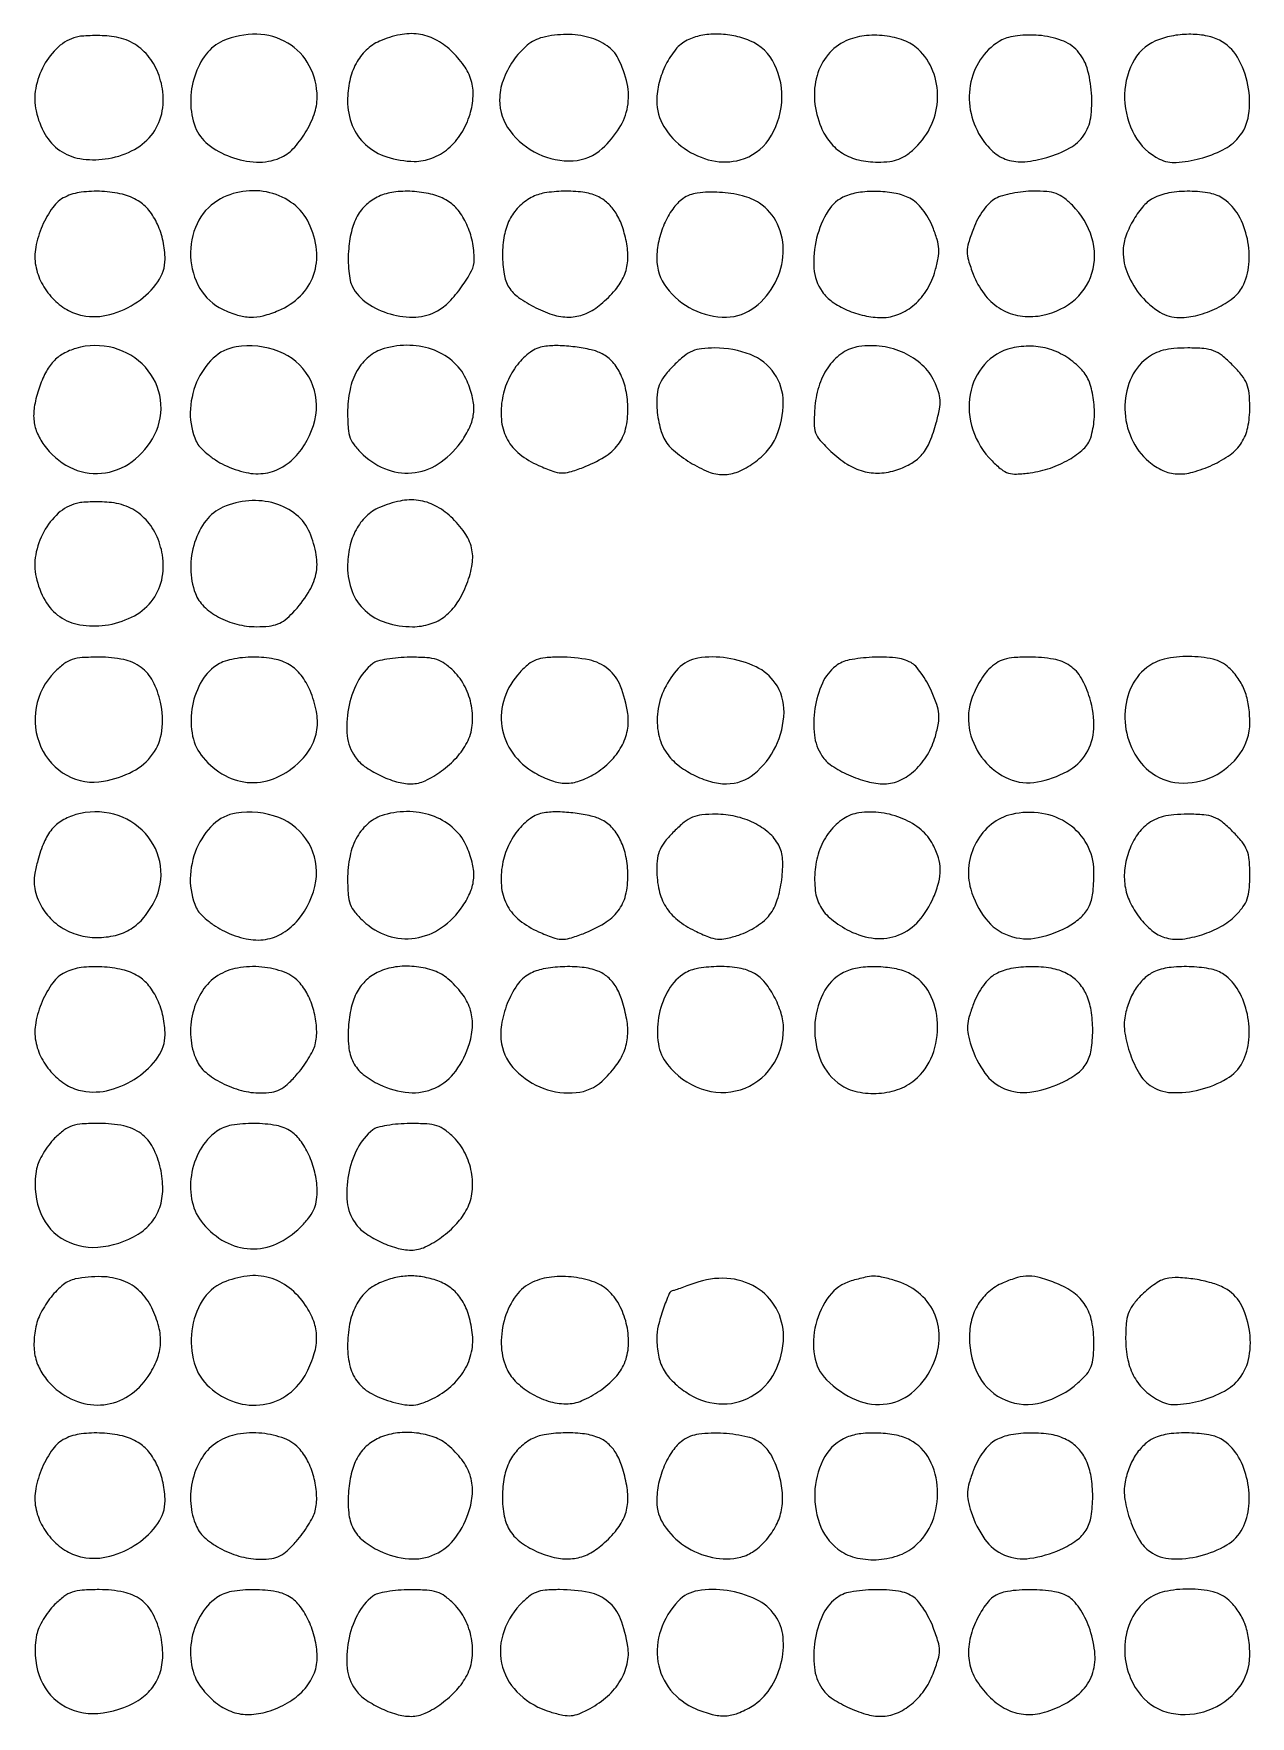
# Model space of a CAD drawing. Extents: x 21 to 1898, y 209 to 908.
# Drawn here: x 21.1 to 261.1, y 576 to 908 of the extents above; entities that cross this region are included whole.
import ezdxf

# ---------------------------------------------------------------- set-up
doc = ezdxf.new("R2010")
doc.units = 0

msp = doc.modelspace()

# ---------------------------------------------------------------- linework, layer by layer
for points in [[(29.5, 907.334966, 0.120664), (25.930038, 905.378315, 0.082688), (23.068995, 901.724104, 0.079937), (21.472381, 897.206495, 0.099423), (21.552448, 892.761205, 0.075117), (23.319361, 888.153238, 0.112415), (26.214769, 884.982222, 0.111843), (30.209589, 883.367389, 0.073814), (35.182298, 883.297626, 0.080536), (40.398943, 884.87742, 0.108477), (44.251917, 887.935548, 0.114885), (46.327547, 892.177813, 0.098727), (46.474104, 897.153278, 0.069133), (45.188956, 901.229485, 0.087221), (42.902903, 904.448882, 0.091541), (39.75519, 906.587404, 0.084956), (35.967559, 907.533111, 0.013505), (34.110439, 907.622631, 0.012947), (32.224846, 907.613704, 0.012991), (30.563126, 907.519536, 0.044684)], [(58.42096, 906.581015, 0.128458), (55.097902, 903.968874, 0.084551), (52.838314, 899.632774, 0.079298), (52.045347, 894.505062, 0.089862), (52.955365, 889.617399, 0.135381), (55.454528, 886.207294, 0.079387), (59.899385, 883.716465, 0.076978), (65.055675, 882.678282, 0.110652), (69.625634, 883.488046, 0.103401), (72.228918, 885.276126, 0.053049), (74.657193, 888.425177, 0.052373), (76.414748, 892.098909, 0.085603), (77, 895.492281, 0.1231), (75.449686, 901.693852, 0.136531), (71.198048, 906.155343, 0.130499), (65.086562, 907.903216, 0.10784)], [(89.314715, 906.536343, 0.08939), (86.678009, 904.776431, 0.077983), (84.6725, 902.128895, 0.070172), (83.421841, 898.729298, 0.053151), (83, 894.772166, 0.094549), (83.924421, 889.927311, 0.11442), (86.550131, 886.129596, 0.107011), (90.737949, 883.704975, 0.074589), (96.144722, 882.817439, 0.095665), (99.644573, 883.443279, 0.08364), (102.847997, 885.340021, 0.07775), (105.43856, 888.328913, 0.067061), (107.153464, 892.117881, 0.059623), (107.768189, 895.656714, 0.086657), (107.389694, 898.795841, 0.082193), (105.943103, 901.738554, 0.048476), (103.360459, 904.696375, 0.069026), (100.289671, 906.880774, 0.087777), (96.978293, 907.924592, 0.082285), (93.343598, 907.801172, 0.053077)], [(121.5, 907.280761, 0.116454), (118.448793, 905.727678, 0.0664), (115.658212, 902.643736, 0.064112), (113.674742, 898.785438, 0.086917), (113, 894.933248, 0.163118), (115.049112, 888.819284, 0.121252), (120.612527, 884.295504, 0.124305), (127.525923, 882.937008, 0.175288), (133.257247, 885.362605, 0.064536), (136.604238, 889.38099, 0.098143), (138.241979, 893.604198, 0.097453), (138.15091, 898.154831, 0.062873), (136.387566, 903.141583, 0.129544), (134.192786, 905.628302, 0.07988), (130.625804, 907.266795, 0.069311), (126.198096, 907.858183, 0.058402)], [(150, 906.721347, 0.104837), (147.751016, 904.931168, 0.056039), (145.80276, 901.942062, 0.053171), (144.457604, 898.362102, 0.063275), (144.001554, 894.784796, 0.136918), (145.424161, 889.678818, 0.103109), (149.412379, 885.392263, 0.100294), (154.888507, 882.972845, 0.121976), (160.479188, 883.121865, 0.178171), (166.079582, 887.137336, 0.129786), (168.642656, 894.42983, 0.131712), (167.256988, 901.956383, 0.184821), (162.359797, 906.623027, 0.04959), (159.210326, 907.585831, 0.047443), (155.88527, 907.928751, 0.049517), (152.707949, 907.638816, 0.068464)], [(181.314715, 906.59083, 0.115919), (177.782472, 903.875648, 0.101549), (175.619201, 899.742941, 0.09215), (175.136768, 894.735496, 0.077164), (176.416474, 889.545662, 0.072229), (178.195795, 886.577211, 0.083987), (180.669574, 884.411811, 0.079893), (183.824241, 883.107701, 0.058203), (187.600157, 882.666667, 0.029379), (189.971692, 882.806133, 0.062757), (191.749954, 883.246644, 0.06515), (193.321738, 884.101845, 0.033905), (195.037267, 885.535704, 0.097414), (198.196604, 890.031098, 0.098127), (199.407401, 895.376437, 0.101159), (198.47828, 900.646628, 0.110565), (195.563786, 904.940076, 0.100139), (192.767658, 906.672052, 0.059979), (188.95319, 907.585929, 0.058231), (184.882652, 907.581879, 0.076956)], [(212.096399, 906.792257, 0.112225), (208.176238, 903.376042, 0.103324), (205.972117, 898.500103, 0.099075), (205.855335, 892.973265, 0.09458), (207.860228, 887.726156, 0.069304), (210.306218, 884.774338, 0.108728), (213.148527, 883.132403, 0.099099), (216.613765, 882.750786, 0.050243), (220.942146, 883.57546, 0.053266), (225.461283, 885.460095, 0.116005), (228.237748, 887.957395, 0.116408), (229.604518, 891.42422, 0.053854), (229.780674, 896.294286, 0.054044), (228.88228, 901.247324, 0.114177), (226.971138, 904.625958, 0.121373), (223.859733, 906.696089, 0.065649), (219.339035, 907.680494, 0.025023), (217.242677, 907.750251, 0.026321), (215.185257, 907.607233, 0.028174), (213.38251, 907.282233, 0.06474)], [(242.42096, 906.581015, 0.17693), (237.826389, 902.206165, 0.123779), (236.298013, 895.151462, 0.118164), (238.27532, 887.956352, 0.153916), (243.189538, 883.267517, 0.130551), (246.498401, 882.607572, 0.050361), (251.154669, 883.37528, 0.050082), (255.698662, 885.107077, 0.099382), (258.726062, 887.467917, 0.142795), (260.759994, 891.941789, 0.083741), (260.617329, 897.867372, 0.084074), (258.543381, 903.395419, 0.146214), (255, 906.721347, 0.072299), (252.277547, 907.620626, 0.046495), (248.957827, 907.892675, 0.045159), (245.516217, 907.542456, 0.054806)], [(27.269426, 875.788174, 0.125184), (24.841399, 873.748461, 0.054897), (22.763528, 870.062653, 0.053994), (21.484208, 865.864135, 0.09269), (21.473143, 862.217121, 0.076156), (22.638522, 858.856908, 0.067401), (24.793808, 855.840801, 0.069082), (27.612847, 853.571382, 0.088836), (30.718298, 852.393069, 0.112511), (36.121913, 852.601936, 0.084252), (41.55152, 855.097461, 0.0894), (45.583844, 859.064628, 0.155264), (46.990685, 863.5, 0.052391), (46.613529, 867.058051, 0.055085), (45.505674, 870.397166, 0.059496), (43.808719, 873.169543, 0.089016), (41.688633, 875.04828, 0.079795), (38.588838, 876.316312, 0.044474), (34.539578, 876.887596, 0.044505), (30.459992, 876.73379, 0.080924)], [(57.380646, 875.090411, 0.148412), (53.301971, 870.519451, 0.120415), (52.028715, 864.045579, 0.121119), (53.885674, 857.743355, 0.151167), (58.357078, 853.634845, 0.03653), (61.305378, 852.49118, 0.068546), (63.824235, 852.084345, 0.068482), (66.36084, 852.37348, 0.036399), (69.364218, 853.37882, 0.095618), (73.693987, 856.255544, 0.1153), (76.298851, 860.372597, 0.111097), (76.864013, 865.341851, 0.083952), (75.365155, 870.642922, 0.120102), (72.299659, 874.417326, 0.102149), (67.65878, 876.636406, 0.097849), (62.342275, 876.888351, 0.100298)], [(89.5, 876.054643, 0.078317), (86.98368, 874.529798, 0.082058), (85.105011, 872.325996, 0.07164), (83.859822, 869.373768, 0.043369), (83.21905, 865.627917, 0.021367), (83.128619, 863.368914, 0.023553), (83.237592, 861.183191, 0.024956), (83.514518, 859.310549, 0.073803), (83.951885, 858.089904, 0.120851), (86.872005, 854.839559, 0.080312), (91.431163, 852.704054, 0.079895), (96.456327, 852.106698, 0.117044), (100.724963, 853.30722, 0.075741), (103.047646, 855.103847, 0.034789), (105.494709, 858.058701, 0.033635), (107.437732, 861.193435, 0.123204), (107.994423, 863.44428, 0.051426), (107.613842, 867.039201, 0.055212), (106.508422, 870.391234, 0.059878), (104.813497, 873.165246, 0.089024), (102.688633, 875.04828, 0.07365), (99.840782, 876.254067, 0.04436), (96.215729, 876.857016, 0.044293), (92.530825, 876.811433, 0.072023)], [(119.241384, 875.67477, 0.070677), (116.726925, 873.770897, 0.079204), (114.955266, 871.30767, 0.071442), (113.916041, 868.200912, 0.045071), (113.571429, 864.385682, 0.038465), (113.866655, 860.553749, 0.10216), (114.8225, 857.994136, 0.09951), (116.731379, 855.983235, 0.035342), (120.143264, 853.926912, 0.048181), (123.835707, 852.471524, 0.083475), (127.104287, 852.101904, 0.091822), (130.096556, 852.824936, 0.069936), (132.959192, 854.619116, 0.040788), (135.825788, 857.460816, 0.07561), (137.554861, 860.235376, 0.084371), (138.269518, 863.180976, 0.063118), (138.08094, 866.521488, 0.034919), (137.20685, 869.912581, 0.058132), (135.95659, 872.580666, 0.068675), (134.310595, 874.568992, 0.078826), (132.256843, 875.928836, 0.076456), (129.431852, 876.725634, 0.035469), (125.615289, 876.921938, 0.035375), (121.855505, 876.58174, 0.086716)], [(149.144367, 875.445086, 0.082969), (147.143601, 873.41575, 0.05028), (145.486396, 870.468824, 0.048059), (144.375003, 867.066809, 0.054984), (144, 863.666977, 0.162438), (145.913807, 857.931537, 0.117469), (151.137522, 853.59554, 0.118116), (157.730682, 852.094897, 0.165272), (163.385121, 854.088296, 0.105803), (167.356838, 858.86678, 0.110471), (168.94578, 864.77818, 0.119697), (167.823788, 870.437285, 0.140099), (164.256747, 874.567429, 0.085446), (160.885249, 876.031033, 0.0453), (156.367053, 876.707181, 0.045384), (151.98522, 876.563863, 0.126551)], [(181.25632, 875.971176, 0.160151), (177.791951, 873.053949, 0.078344), (175.535089, 867.670284, 0.076683), (175.012663, 861.716107, 0.137217), (176.630693, 857.116873, 0.086658), (178.611579, 855.130028, 0.050951), (181.544099, 853.481211, 0.048403), (184.958139, 852.373821, 0.054285), (188.391156, 852, 0.097747), (191.762138, 852.665366, 0.083047), (194.849387, 854.581462, 0.077031), (197.330371, 857.551852, 0.06738), (198.93567, 861.270237, 0.023278), (199.505534, 863.743646, 0.059228), (199.618701, 865.579066, 0.058616), (199.298752, 867.401009, 0.022423), (198.449174, 869.835422, 0.034189), (197.55635, 871.688615, 0.038331), (196.448418, 873.329322, 0.04157), (195.209648, 874.649339, 0.064288), (193.925709, 875.538418, 0.07118), (191.206373, 876.485471, 0.039737), (187.716767, 876.883523, 0.039538), (184.167307, 876.724078, 0.064675)], [(210.838149, 875.474211, 0.070185), (209.628242, 874.57772, 0.03966), (208.430996, 873.195154, 0.036098), (207.341061, 871.465314, 0.031327), (206.452292, 869.514249, 0.016543), (205.488438, 866.716047, 0.074221), (205.229453, 865.00791, 0.074893), (205.481816, 863.305959, 0.017026), (206.431631, 860.539849, 0.069393), (208.562069, 856.671191, 0.089504), (211.523889, 853.910167, 0.093512), (215.154742, 852.437542, 0.083232), (219.230046, 852.30403, 0.131497), (225.943307, 855.101493, 0.154964), (229.855037, 860.734299, 0.150472), (229.860694, 867.725715, 0.122483), (225.982649, 874.171197, 0.035549), (224.300446, 875.629812, 0.073615), (222.774891, 876.455907, 0.065784), (220.965524, 876.856632, 0.023722), (218.326923, 876.959962, 0.025542), (216.283661, 876.838515, 0.021356), (214.13599, 876.507007, 0.021888), (212.195543, 876.032922, 0.05359)], [(241.881475, 875.496912, 0.094424), (239.824903, 873.813049, 0.045777), (237.88467, 871.006834, 0.045558), (236.465075, 867.848278, 0.083024), (236, 865.066752, 0.100507), (236.919273, 860.539776, 0.076187), (239.586449, 856.216359, 0.080016), (243.263847, 853.079364, 0.137499), (247.114622, 852, 0.065213), (250.726463, 852.473087, 0.048605), (254.495099, 853.881358, 0.050422), (257.695336, 855.867768, 0.109758), (259.538418, 858.074291, 0.097802), (260.819329, 862.49109, 0.074026), (260.513426, 867.541052, 0.075674), (258.773697, 872.172246, 0.11282), (255.883127, 875.369307, 0.106314), (253.148682, 876.52277, 0.044588), (249.152194, 876.916613, 0.044382), (245.036514, 876.588341, 0.08256)], [(29.418665, 845.922508, 0.059216), (26.919539, 844.865421, 0.075895), (24.964273, 843.316494, 0.068309), (23.418417, 841.118474, 0.038149), (22.141604, 838.100777, 0.034533), (21.251137, 834.684331, 0.067435), (21.107181, 831.87867, 0.07646), (21.709683, 829.373541, 0.057596), (23.078838, 826.889282, 0.120503), (28.186992, 822.479353, 0.141378), (34.448221, 821.265922, 0.138931), (40.474906, 823.572741, 0.114849), (44.922886, 828.848845, 0.153265), (46.097293, 835.79111, 0.151309), (43.10408, 842.200221, 0.144157), (36.86603, 846.000761, 0.136518)], [(61, 846.21937, 0.152022), (56.500342, 843.984082, 0.10284), (53.228257, 839.2324, 0.0957), (51.969064, 833.244426, 0.111452), (53.153791, 827.56181, 0.080584), (53.901854, 826.440555, 0.030927), (55.264277, 825.146177, 0.029644), (56.945184, 823.898096, 0.032155), (58.718206, 822.894368, 0.058953), (62.969165, 821.423714, 0.092838), (66.818187, 821.307617, 0.100176), (70.241145, 822.575269, 0.078785), (73.242907, 825.163776, 0.136579), (76.732564, 832.763469, 0.173114), (75.329643, 840.308393, 0.170598), (69.436239, 845.334934, 0.132661)], [(90.211912, 845.868933, 0.102583), (87.182984, 844.274482, 0.091796), (84.895375, 841.551448, 0.078132), (83.479074, 837.785157, 0.050804), (83.003738, 833.15121, 0.018912), (83.117099, 830.098677, 0.070705), (83.527801, 828.227948, 0.083165), (84.405909, 826.70574, 0.032575), (86.071633, 824.933084, 0.102555), (90.979339, 821.944603, 0.12371), (96.336867, 821.426535, 0.118707), (101.468146, 823.51229, 0.089541), (105.719038, 827.897883, 0.048255), (107.251226, 830.737797, 0.081092), (107.884572, 833.365718, 0.077396), (107.66234, 836.144025, 0.040391), (106.583526, 839.454338, 0.107506), (104.052337, 843.076158, 0.093574), (100.125015, 845.538571, 0.086868), (95.301689, 846.516949, 0.076883)], [(121.785919, 846.283825, 0.120305), (119.068212, 845.168936, 0.069918), (116.518493, 842.704635, 0.063866), (114.531571, 839.35407, 0.064805), (113.466768, 835.62696, 0.066574), (113.399499, 831.395896, 0.099263), (114.54245, 827.887497, 0.097786), (116.966143, 825.054908, 0.062986), (120.679053, 822.817772, 0.015537), (123.50375, 821.671824, 0.077718), (125.173377, 821.334755, 0.083183), (126.813224, 821.535656, 0.019232), (129.457382, 822.430574, 0.045405), (133.65767, 824.488408, 0.093331), (136.370794, 826.928314, 0.102988), (137.850961, 830.016152, 0.064295), (138.306281, 834.016614, 0.045098), (137.924388, 837.632685, 0.060554), (136.900373, 840.761308, 0.069307), (135.309424, 843.212715, 0.095317), (133.25, 844.833191, 0.062725), (131.047213, 845.640596, 0.025049), (127.876688, 846.204302, 0.025172), (124.548317, 846.456191, 0.043788)], [(147.4, 842.6, 0.02565), (145.65303, 840.663965, 0.06501), (144.659672, 839.05455, 0.070815), (144.160164, 837.328844, 0.035104), (144, 835.05034, 0.028668), (144.102563, 833.262992, 0.021736), (144.411827, 831.323257, 0.022157), (144.86359, 829.523084, 0.0468), (145.401964, 828.18958, 0.096362), (147.269566, 825.829254, 0.039973), (150.571918, 823.424596, 0.039956), (154.208376, 821.579198, 0.098143), (157.136155, 821.003738, 0.099098), (160.024, 821.586524, 0.056591), (163.141655, 823.329365, 0.055647), (165.859186, 825.780903, 0.08265), (167.560176, 828.489778, 0.098022), (168.94388, 835.303257, 0.153699), (167.191124, 840.967985, 0.1503), (162.466731, 844.690537, 0.092507), (155.44966, 846, 0.027529), (152.836551, 845.85602, 0.072517), (151.026269, 845.384382, 0.070993), (149.40393, 844.408824, 0.025569)], [(183.88603, 846.270994, 0.111282), (180.700811, 845.053456, 0.087343), (178.016102, 842.496643, 0.077158), (176.11383, 838.85642, 0.061274), (175.209113, 834.508089, 0.015675), (175.032122, 831.067146, 0.089925), (175.320693, 829.271275, 0.098595), (176.212265, 827.767747, 0.020718), (178.358, 825.569152, 0.047516), (181.542527, 823.091633, 0.074055), (184.713305, 821.681836, 0.080326), (187.962467, 821.322236, 0.067275), (191.375618, 821.95895, 0.052397), (194.300134, 823.277161, 0.086619), (196.364752, 825.019623, 0.076275), (197.882094, 827.523848, 0.032801), (199.139858, 831.233098, 0.01783), (199.757773, 833.924399, 0.059858), (199.884859, 835.725201, 0.069302), (199.574446, 837.36128, 0.029781), (198.737159, 839.424994, 0.095902), (196.363503, 842.638558, 0.078019), (192.795153, 845.015724, 0.073647), (188.465705, 846.283748, 0.070452)], [(214.018883, 845.96584, 0.156734), (208.649829, 842.75513, 0.138042), (205.822085, 836.849436, 0.124419), (206.351972, 829.831082, 0.116137), (210.146162, 823.699991, 0.026706), (211.977266, 822.054703, 0.09496), (213.363355, 821.31672, 0.088133), (214.979423, 821.115159, 0.021125), (217.681687, 821.369849, 0.048013), (221.665685, 822.311797, 0.049683), (225.348717, 823.989364, 0.054913), (228.193878, 826.091854, 0.12963), (229.599229, 828.299651, 0.05921), (230.293918, 831.897222, 0.050821), (230.181735, 835.753201, 0.053659), (229.336962, 839.237601, 0.101352), (227.838983, 841.69693, 0.062147), (224.881868, 844.175384, 0.068566), (221.499612, 845.753296, 0.068812), (217.827289, 846.354173, 0.063281)], [(240.658927, 843.946352, 0.128928), (237.412635, 839.656856, 0.103565), (236.344372, 833.948607, 0.100314), (237.652155, 828.137209, 0.112972), (241.094787, 823.573696, 0.066524), (243.826622, 821.835544, 0.095577), (246.602665, 821.1467, 0.082068), (249.743745, 821.497173, 0.037864), (253.6175, 822.913748, 0.049798), (257.115842, 824.943732, 0.093059), (259.363482, 827.308963, 0.093414), (260.595055, 830.321869, 0.050481), (261, 834.322506, 0.024805), (260.862539, 837.0916, 0.072763), (260.40146, 838.9399, 0.073444), (259.432924, 840.56906, 0.025607), (257.6, 842.6, 0.025871), (255.508232, 844.485819, 0.079092), (253.859214, 845.438938, 0.072382), (251.91505, 845.877185, 0.019302), (248.734859, 846, 0.020531), (246.019249, 845.888443, 0.041749), (243.913755, 845.536628, 0.051004), (242.189997, 844.905583, 0.053467)], [(29.5, 815.334966, 0.120664), (25.930038, 813.378315, 0.082688), (23.068995, 809.724104, 0.079937), (21.472381, 805.206495, 0.099423), (21.552448, 800.761205, 0.075117), (23.319361, 796.153238, 0.112415), (26.214769, 792.982222, 0.111843), (30.209589, 791.367389, 0.073814), (35.182298, 791.297626, 0.080536), (40.398943, 792.87742, 0.108477), (44.251917, 795.935548, 0.114885), (46.327547, 800.177813, 0.098727), (46.474104, 805.153278, 0.069133), (45.188956, 809.229485, 0.087221), (42.902903, 812.448882, 0.091541), (39.75519, 814.587404, 0.084956), (35.967559, 815.533111, 0.013505), (34.110439, 815.622631, 0.012947), (32.224846, 815.613704, 0.012991), (30.563126, 815.519536, 0.044684)], [(58.42096, 814.581015, 0.128445), (55.089671, 811.962535, 0.085051), (52.833353, 807.622701, 0.079589), (52.051714, 802.482563, 0.089081), (52.975074, 797.565559, 0.10882), (54.646827, 795.014522, 0.069252), (57.514821, 792.898647, 0.06331), (61.146363, 791.486423, 0.060978), (65.062909, 791.003738, 0.025894), (67.511134, 791.1286, 0.066354), (69.233058, 791.541319, 0.07421), (70.672244, 792.357541, 0.039058), (72.190722, 793.75, 0.045462), (75.25744, 797.703662, 0.090358), (76.754556, 801.359942, 0.095639), (76.822031, 805.168425, 0.055757), (75.535989, 809.568108, 0.124503), (72.887725, 813.099052, 0.098978), (68.652083, 815.316245, 0.090485), (63.540576, 815.852073, 0.083855)], [(89.314715, 814.536343, 0.08939), (86.678009, 812.776431, 0.077983), (84.6725, 810.128895, 0.070172), (83.421841, 806.729298, 0.053151), (83, 802.772166, 0.092609), (83.90155, 797.946405, 0.11511), (86.467172, 794.184908, 0.109238), (90.553011, 791.81625, 0.077093), (95.815481, 791, 0.076308), (99.311904, 791.536737, 0.091165), (102.25453, 793.092977, 0.082847), (104.651596, 795.733089, 0.051811), (106.540692, 799.46738, 0.051645), (107.584746, 803.366766, 0.098905), (107.459714, 806.591483, 0.096909), (106.099639, 809.563833, 0.048115), (103.360459, 812.696375, 0.069026), (100.289671, 814.880774, 0.087777), (96.978293, 815.924592, 0.082285), (93.343598, 815.801172, 0.053077)], [(25.213942, 782.060096, 0.152492), (21.56014, 775.088601, 0.15143), (22.508546, 767.254969, 0.161858), (27.616127, 761.683546, 0.17452), (34.871482, 760.495462, 0.073188), (40.637679, 762.466424, 0.118726), (44.539762, 765.832761, 0.125074), (46.357483, 770.467302, 0.086533), (46.08759, 776.119276, 0.064356), (44.586269, 780.246433, 0.115232), (42.254996, 782.975923, 0.10764), (38.834375, 784.503545, 0.051436), (34.021159, 785, 0.016015), (30.661389, 784.892359, 0.06462), (28.652251, 784.499468, 0.081248), (27.04783, 783.655369, 0.03475)], [(57.116873, 783.369307, 0.118358), (53.944658, 779.782697, 0.086303), (52.282747, 774.705973, 0.08714), (52.43975, 769.413413, 0.124642), (54.479752, 765.206433, 0.092729), (58.840384, 761.634048, 0.11641), (63.86213, 760.246109, 0.11572), (68.997243, 761.247214, 0.09086), (73.678869, 764.478869, 0.071628), (75.890441, 767.434494, 0.090711), (76.956654, 770.668723, 0.083084), (76.854226, 774.29118, 0.050474), (75.605633, 778.401426, 0.064932), (73.849291, 781.430465, 0.09517), (71.551752, 783.469615, 0.087285), (68.507276, 784.622484, 0.047), (64.5, 785, 0.025076), (62.277087, 784.888446, 0.029282), (60.190461, 784.554212, 0.032174), (58.40499, 784.037496, 0.066343)], [(87.954109, 783.718197, 0.108588), (84.941653, 780.04638, 0.070873), (83.162909, 774.840345, 0.072389), (82.931075, 769.476972, 0.128115), (84.465394, 765.352869, 0.086422), (86.362886, 763.447888, 0.04135), (89.348531, 761.689318, 0.041099), (92.65321, 760.41708, 0.071456), (95.556738, 760, 0.110502), (98.32365, 760.619059, 0.049103), (101.551229, 762.546534, 0.047619), (104.527888, 765.219222, 0.066783), (106.573628, 768.142381, 0.092908), (107.593628, 771.536116, 0.072837), (107.444486, 775.384341, 0.070978), (106.180963, 779.123481, 0.07962), (103.955518, 782.198328, 0.037739), (102.206596, 783.701443, 0.081151), (100.628643, 784.50809, 0.063132), (98.632705, 784.880625, 0.015973), (95.326923, 784.968197, 0.018941), (92.982785, 784.866549, 0.021687), (90.757553, 784.58789, 0.021447), (88.910115, 784.192514, 0.103789)], [(116.986703, 781.985765, 0.10669), (113.964327, 776.929742, 0.118865), (113.456774, 771.279442, 0.1197), (115.57828, 766.048518, 0.109231), (119.922376, 762.163784, 0.040552), (123.253465, 760.632149, 0.084103), (126.059492, 760.115439, 0.089619), (128.76234, 760.564024, 0.051119), (131.75914, 761.994598, 0.059133), (134.833897, 764.408913, 0.071474), (137.036081, 767.340222, 0.077144), (138.207799, 770.574029, 0.086802), (138.275413, 773.877233, 0.053662), (136.83622, 779.288935, 0.128777), (134.432206, 782.633014, 0.124728), (130.642194, 784.432063, 0.048792), (124.83611, 785, 0.021506), (122.015398, 784.87862, 0.070274), (120.199436, 784.460453, 0.079934), (118.698568, 783.588767, 0.033446)], [(148.240926, 782.75, 0.076623), (145.553274, 778.81985, 0.078282), (144.198874, 774.291351, 0.083283), (144.341311, 769.815377, 0.105585), (145.980306, 766.027657, 0.071093), (148.173732, 763.723226, 0.048883), (151.213986, 761.772646, 0.048777), (154.584754, 760.444768, 0.069561), (157.76627, 760, 0.173814), (163.21854, 761.954406, 0.108544), (167.456829, 767.346296, 0.10623), (169.102445, 774.12168, 0.160768), (167.369307, 779.883127, 0.129528), (163.604042, 783.06851, 0.074078), (157.873375, 784.820229, 0.07654), (152.102753, 784.797065, 0.166834)], [(179.301352, 783.227764, 0.120948), (176.674299, 779.870847, 0.067458), (175.18855, 774.86622, 0.067212), (175.085468, 769.621643, 0.116895), (176.559452, 765.549608, 0.100887), (178.513751, 763.578571, 0.041843), (181.812453, 761.755305, 0.041275), (185.554582, 760.436664, 0.06416), (188.943511, 760, 0.112117), (192.000153, 760.694131, 0.076351), (194.955917, 762.711984, 0.069874), (197.399998, 765.735229, 0.066936), (198.960269, 769.358096, 0.022742), (199.562588, 771.959623, 0.067045), (199.65077, 773.789568, 0.063687), (199.252986, 775.629316, 0.019085), (198.191787, 778.299339, 0.025671), (197.275567, 780.112904, 0.025908), (196.180881, 781.817251, 0.026792), (195.07509, 783.195046, 0.087602), (194.159803, 783.914476, 0.099021), (191.075063, 784.848448, 0.035711), (186.472049, 784.964501, 0.035109), (181.965444, 784.43767, 0.120447)], [(209.531302, 782.622212, 0.045074), (208.534178, 781.427053, 0.02333), (207.50242, 779.77614, 0.022993), (206.592774, 777.967246, 0.032229), (205.963491, 776.272481, 0.131084), (205.780775, 770.266898, 0.115393), (208.570497, 764.636709, 0.119837), (213.463314, 760.975096, 0.148742), (219.090095, 760.36162, 0.077024), (224.948651, 762.437067, 0.13047), (228.719977, 765.976453, 0.132263), (230.208782, 770.882319, 0.08025), (229.426566, 776.935324, 0.056639), (227.763046, 780.849923, 0.115924), (225.512637, 783.285969, 0.106206), (222.270886, 784.59037, 0.04276), (217.489729, 785, 0.017481), (214.501745, 784.895503, 0.05516), (212.532798, 784.536961, 0.073156), (211.007639, 783.825667, 0.050783)], [(240.658927, 782.946352, 0.128928), (237.412635, 778.656856, 0.103565), (236.344372, 772.948607, 0.100314), (237.652155, 767.137209, 0.112972), (241.094787, 762.573696, 0.158827), (247.011461, 760.17968, 0.129363), (253.760092, 761.462426, 0.128265), (259.0443, 765.915673, 0.155073), (261, 772.069759, 0.0367), (260.752395, 775.438545, 0.054364), (260.005137, 778.300991, 0.059094), (258.720947, 780.75552, 0.055229), (256.872699, 782.903972, 0.131392), (253.732932, 784.573596, 0.056268), (248.975445, 785.123284, 0.055856), (244.123396, 784.592395, 0.111949)], [(29.418665, 753.922508, 0.062679), (26.692087, 752.746968, 0.086435), (24.664779, 751.02305, 0.073919), (23.131141, 748.499532, 0.034308), (21.885944, 744.86337, 0.018651), (21.31714, 742.367195, 0.049061), (21.154718, 740.540949, 0.058569), (21.361366, 738.914059, 0.037355), (21.958439, 737.100338, 0.077657), (23.809808, 734.065045, 0.074697), (26.520724, 731.692297, 0.073121), (29.864712, 730.183389, 0.069585), (33.559594, 729.666667, 0.059467), (37.230218, 730.104776, 0.081698), (40.28564, 731.398822, 0.079881), (42.814033, 733.630193, 0.054191), (44.922886, 736.848845, 0.153265), (46.097293, 743.79111, 0.151309), (43.10408, 750.200221, 0.144157), (36.86603, 754.000761, 0.136518)], [(61, 754.21937, 0.152022), (56.500342, 751.984082, 0.10284), (53.228257, 747.2324, 0.0957), (51.969064, 741.244426, 0.111452), (53.153791, 735.56181, 0.080584), (53.901854, 734.440555, 0.030927), (55.264277, 733.146177, 0.029644), (56.945184, 731.898096, 0.032155), (58.718206, 730.894368, 0.058953), (62.969165, 729.423714, 0.092838), (66.818187, 729.307617, 0.100176), (70.241145, 730.575269, 0.078785), (73.242907, 733.163776, 0.136579), (76.732564, 740.763469, 0.173114), (75.329643, 748.308393, 0.170598), (69.436239, 753.334934, 0.132661)], [(90.211912, 753.868933, 0.102583), (87.182984, 752.274482, 0.091796), (84.895375, 749.551448, 0.078132), (83.479074, 745.785157, 0.050804), (83.003738, 741.15121, 0.018912), (83.117099, 738.098677, 0.070705), (83.527801, 736.227948, 0.083165), (84.405909, 734.70574, 0.032575), (86.071633, 732.933084, 0.106797), (90.92942, 730.030602, 0.119418), (96.35129, 729.551837, 0.115076), (101.543408, 731.618303, 0.094098), (105.736803, 735.897883, 0.048132), (107.258377, 738.740988, 0.080691), (107.885714, 741.370806, 0.077053), (107.661159, 744.14857, 0.04035), (106.583526, 747.454338, 0.107506), (104.052337, 751.076158, 0.093574), (100.125015, 753.538571, 0.086868), (95.301689, 754.516949, 0.076883)], [(121.785919, 754.283825, 0.120305), (119.068212, 753.168936, 0.069918), (116.518493, 750.704635, 0.063866), (114.531571, 747.35407, 0.064805), (113.466768, 743.62696, 0.066574), (113.399499, 739.395896, 0.099263), (114.54245, 735.887497, 0.097786), (116.966143, 733.054908, 0.062986), (120.679053, 730.817772, 0.015537), (123.50375, 729.671824, 0.077718), (125.173377, 729.334755, 0.083183), (126.813224, 729.535656, 0.019232), (129.457382, 730.430574, 0.045405), (133.65767, 732.488408, 0.093331), (136.370794, 734.928314, 0.102988), (137.850961, 738.016152, 0.064295), (138.306281, 742.016614, 0.045098), (137.924388, 745.632685, 0.060554), (136.900373, 748.761308, 0.069307), (135.309424, 751.212715, 0.095317), (133.25, 752.833191, 0.062725), (131.047213, 753.640596, 0.025049), (127.876688, 754.204302, 0.025172), (124.548317, 754.456191, 0.043788)], [(147.4, 750.6, 0.02565), (145.65303, 748.663965, 0.06501), (144.659672, 747.05455, 0.070815), (144.160164, 745.328844, 0.035104), (144, 743.05034, 0.054784), (144.443872, 739.011378, 0.08444), (145.768366, 735.765186, 0.085014), (148.083685, 733.154435, 0.056269), (151.479855, 731.009752, 0.016817), (154.219512, 729.795456, 0.071567), (155.954563, 729.369594, 0.079304), (157.650725, 729.4723, 0.023475), (160.168045, 730.15734, 0.037441), (161.901272, 730.8647, 0.028852), (163.674184, 731.879849, 0.029569), (165.227614, 733.02881, 0.059601), (166.270872, 734.135764, 0.083304), (167.773751, 737.090724, 0.043983), (168.659537, 741.120525, 0.044109), (168.82069, 745.117377, 0.11134), (168.049726, 747.907086, 0.092316), (166.10014, 750.340242, 0.06376), (163.147941, 752.290628, 0.05888), (159.538184, 753.562888, 0.055171), (155.65, 753.996262, 0.025083), (152.898576, 753.860273, 0.072875), (151.055823, 753.39948, 0.073285), (149.428518, 752.431016, 0.025569)], [(183.88603, 754.270994, 0.111537), (180.80844, 753.092818, 0.081559), (178.123523, 750.588921, 0.074013), (176.172206, 747.098441, 0.06665), (175.232033, 743.063016, 0.052064), (175.266078, 738.932353, 0.100656), (176.279126, 735.801242, 0.098464), (178.453607, 733.270599, 0.048265), (182.050438, 730.974268, 0.093139), (187.030104, 729.509923, 0.120924), (191.724137, 730.173412, 0.116627), (195.698447, 732.970703, 0.082565), (198.6102, 737.609504, 0.034631), (199.616226, 740.580027, 0.067479), (199.921545, 743.058761, 0.071905), (199.550094, 745.424219, 0.044511), (198.483073, 748.032733, 0.10107), (196.144767, 750.931973, 0.071814), (192.568316, 753.111218, 0.067555), (188.285854, 754.291663, 0.069491)], [(214.018883, 753.96584, 0.112989), (210.021311, 752.019814, 0.098167), (207.024737, 748.440656, 0.095507), (205.564866, 743.897126, 0.100272), (205.937209, 739.218939, 0.094203), (208.89148, 733.36178, 0.144402), (213.456202, 730.04075, 0.138274), (219.247902, 729.650117, 0.083401), (225.698371, 732.18083, 0.061287), (227.980404, 733.961872, 0.096023), (229.369944, 736.018445, 0.07678), (230.073272, 738.778869, 0.027626), (230.239841, 742.840831, 0.121806), (228.877194, 748.032668, 0.118183), (225.242025, 752.059203, 0.110854), (219.964101, 754.169436, 0.097194)], [(240.70725, 751.984363, 0.084657), (238.593263, 749.647514, 0.059576), (237.05654, 746.445384, 0.058157), (236.288018, 742.879069, 0.070494), (236.440728, 739.464257, 0.07195), (237.513347, 736.323519, 0.053405), (239.523768, 733.251347, 0.05527), (242.020032, 730.810369, 0.104849), (244.534518, 729.580693, 0.091585), (247.703028, 729.380036, 0.048673), (251.555412, 730.22811, 0.047751), (255.29813, 731.852075, 0.070261), (258.158017, 734.00417, 0.03606), (259.643908, 735.721371, 0.075297), (260.475514, 737.277065, 0.064454), (260.881005, 739.162211, 0.020788), (261, 742.023077, 0.021761), (260.870368, 745.000163, 0.072722), (260.42162, 746.897724, 0.076436), (259.461393, 748.536623, 0.025715), (257.6, 750.6, 0.025871), (255.508232, 752.485819, 0.079092), (253.859214, 753.438938, 0.072382), (251.91505, 753.877185, 0.019302), (248.734859, 754, 0.020532), (246.037041, 753.889172, 0.040995), (243.931322, 753.540577, 0.050156), (242.211573, 752.920154, 0.05507)], [(27.269426, 722.788174, 0.125184), (24.841399, 720.748461, 0.054897), (22.763528, 717.062653, 0.053994), (21.484208, 712.864135, 0.09269), (21.473143, 709.217121, 0.076156), (22.638522, 705.856908, 0.067401), (24.793808, 702.840801, 0.069082), (27.612847, 700.571382, 0.088836), (30.718298, 699.393069, 0.112511), (36.121913, 699.601936, 0.084252), (41.55152, 702.097461, 0.0894), (45.583844, 706.064628, 0.155264), (46.990685, 710.5, 0.052391), (46.613529, 714.058051, 0.055085), (45.505674, 717.397166, 0.059496), (43.808719, 720.169543, 0.089016), (41.688633, 722.04828, 0.079795), (38.588838, 723.316312, 0.044474), (34.539578, 723.887596, 0.044505), (30.459992, 723.73379, 0.080924)], [(57.380646, 722.149817, 0.110285), (54.364713, 719.160147, 0.081275), (52.49319, 714.829244, 0.078422), (52.058908, 709.972376, 0.090289), (53.197061, 705.466844, 0.112393), (55.016601, 703.080167, 0.055884), (58.206949, 700.972011, 0.053058), (62.049374, 699.498204, 0.065152), (65.85657, 699, 0.037251), (68.028132, 699.16201, 0.079003), (69.631584, 699.669656, 0.071042), (71.102238, 700.689088, 0.025576), (72.881959, 702.51834, 0.021971), (74.110348, 704.047995, 0.019733), (75.247115, 705.734086, 0.020189), (76.146017, 707.328477, 0.056834), (76.595609, 708.524913, 0.071849), (76.901761, 711.502642, 0.049862), (76.42683, 714.857317, 0.049579), (75.290621, 718.075917, 0.068088), (73.624865, 720.649732, 0.124288), (70.559329, 722.806572, 0.068539), (66.069306, 723.852905, 0.066574), (61.296515, 723.657749, 0.097186)], [(89.5, 723.054643, 0.078437), (86.968717, 721.519907, 0.083137), (85.091811, 719.306463, 0.071858), (83.851638, 716.32295, 0.041959), (83.208148, 712.496452, 0.043108), (83.222922, 708.182811, 0.097082), (84.132767, 705.055794, 0.105685), (86.093082, 702.66747, 0.057526), (89.32624, 700.649479, 0.089199), (95.088088, 699.08496, 0.130051), (100.246313, 699.978052, 0.128116), (104.341112, 703.322902, 0.085186), (107.052553, 708.781071, 0.065461), (107.634737, 712.380336, 0.088295), (107.154116, 715.63738, 0.083933), (105.54782, 718.648051, 0.053477), (102.793567, 721.520248, 0.088249), (100.090123, 723.080598, 0.058192), (96.587605, 723.90501, 0.056511), (92.864019, 723.912507, 0.069512)], [(118.838149, 722.474211, 0.119348), (116.460648, 720.324521, 0.055495), (114.50117, 716.626235, 0.0543), (113.347425, 712.422481, 0.086417), (113.395926, 708.703069, 0.150093), (116.139407, 703.476885, 0.109285), (121.693223, 699.903558, 0.112261), (128.109318, 699.061933, 0.165037), (133.257247, 701.362605, 0.043509), (135.885534, 704.261816, 0.068021), (137.537865, 707.190802, 0.0746), (138.249904, 710.247396, 0.065595), (138.082597, 713.521488, 0.029913), (137.176766, 717.193368, 0.059616), (135.955813, 719.921825, 0.076014), (134.370426, 721.836518, 0.09129), (132.374099, 723.047868, 0.064944), (129.269861, 723.786553, 0.036582), (125.393006, 723.90591, 0.036717), (121.61355, 723.466453, 0.077251)], [(149.116873, 722.369307, 0.118407), (146.058529, 718.910776, 0.080019), (144.351813, 713.906044, 0.081099), (144.314704, 708.68861, 0.128649), (146.088296, 704.614879, 0.141007), (152.733564, 699.829379, 0.161873), (160.52289, 699.650323, 0.168406), (166.653469, 704.135833, 0.15267), (168.998446, 711.651129, 0.075147), (168.525458, 714.768923, 0.049039), (167.110573, 718.128838, 0.050015), (165.141419, 721.028776, 0.103101), (163, 722.721347, 0.080564), (159.865433, 723.699923, 0.041817), (155.761809, 723.939165, 0.041855), (151.787347, 723.504173, 0.104968)], [(181.5, 723.054643, 0.167054), (177.178302, 719.267724, 0.110203), (175.203509, 712.899211, 0.105517), (176.091119, 706.061529, 0.14218), (179.70725, 701.015637, 0.104343), (183.054778, 699.363015, 0.071951), (187.272536, 698.910009, 0.070981), (191.506934, 699.673469, 0.095135), (194.904388, 701.573001, 0.126642), (198.367667, 706.430855, 0.103495), (199.39479, 712.749368, 0.108984), (197.80115, 718.686951, 0.154772), (193.958819, 722.521295, 0.070363), (191.267257, 723.463582, 0.038388), (187.786174, 723.881637, 0.038372), (184.277539, 723.762565, 0.069577)], [(210.838149, 722.474211, 0.069849), (209.636188, 721.584852, 0.039196), (208.441421, 720.211445, 0.035939), (207.356711, 718.503222, 0.032285), (206.483569, 716.596147, 0.01995), (205.637686, 714.085016, 0.05719), (205.325347, 712.273787, 0.063103), (205.446007, 710.541141, 0.028483), (206.016045, 708.331898, 0.078239), (208.737628, 702.915542, 0.138964), (212.613897, 699.82652, 0.134882), (217.622414, 699.17912, 0.071775), (223.669318, 700.936948, 0.047074), (226.82328, 702.743975, 0.103307), (228.711292, 704.768379, 0.097558), (229.693549, 707.457891, 0.038936), (230, 711.387206, 0.039658), (229.687123, 715.325711, 0.068228), (228.732613, 718.469265, 0.080962), (227.120197, 720.863906, 0.085045), (224.854975, 722.574996, 0.078459), (221.784429, 723.594766, 0.042838), (217.817978, 723.906505, 0.04287), (213.864974, 723.538299, 0.079915)], [(242.356999, 723.008419, 0.087733), (240.365941, 721.764061, 0.059884), (238.607213, 719.748979, 0.054707), (237.234176, 717.166353, 0.04851), (236.385493, 714.241319, 0.087379), (236.347142, 710.795837, 0.045186), (237.430795, 706.612971, 0.045341), (239.206085, 702.786833, 0.109114), (241.305854, 700.498325, 0.143911), (245.519449, 699.077842, 0.07142), (251.178566, 699.664527, 0.071296), (256.456283, 701.823171, 0.141673), (259.538418, 705.074291, 0.097802), (260.819329, 709.49109, 0.074026), (260.513426, 714.541052, 0.075674), (258.773697, 719.172246, 0.11282), (255.883127, 722.369307, 0.104619), (253.403447, 723.425109, 0.036726), (249.540815, 723.893345, 0.037021), (245.501002, 723.785083, 0.070809)], [(25.213942, 690.060096, 0.035549), (24.04348, 688.710216, 0.027196), (22.957855, 687.084886, 0.027827), (22.105551, 685.443229, 0.056518), (21.662019, 684.060096, 0.128836), (22.132485, 676.07703, 0.172435), (26.526656, 670.375708, 0.164721), (33.713901, 668.570028, 0.116836), (41.686391, 671.15012, 0.085519), (44.288196, 673.414775, 0.089432), (45.933324, 676.386806, 0.081038), (46.535953, 679.996058, 0.056076), (46.08759, 684.119276, 0.064356), (44.586269, 688.246433, 0.115232), (42.254996, 690.975923, 0.10764), (38.834375, 692.503545, 0.051436), (34.021159, 693, 0.016015), (30.661389, 692.892359, 0.06462), (28.652251, 692.499468, 0.081248), (27.04783, 691.655369, 0.03475)], [(57.216795, 691.439296, 0.112637), (53.903652, 687.777521, 0.090779), (52.179247, 682.744208, 0.09211), (52.361525, 677.493083, 0.12086), (54.479752, 673.206433, 0.092729), (58.840384, 669.634048, 0.11641), (63.86213, 668.246109, 0.11572), (68.997243, 669.247214, 0.09086), (73.678869, 672.478869, 0.027111), (75.297538, 674.283278, 0.057911), (76.292811, 675.866221, 0.065848), (76.822954, 677.498207, 0.045678), (77, 679.432119, 0.052346), (76.629626, 682.960168, 0.04898), (75.5331, 686.418082, 0.05197), (73.887596, 689.368121, 0.087002), (71.883127, 691.369307, 0.109644), (68.947357, 692.584989, 0.042377), (64.534626, 692.98088, 0.042349), (60.127343, 692.6281, 0.112089)], [(87.954109, 691.718197, 0.108588), (84.941653, 688.04638, 0.070873), (83.162909, 682.840345, 0.072389), (82.931075, 677.476972, 0.128115), (84.465394, 673.352869, 0.086422), (86.362886, 671.447888, 0.04135), (89.348531, 669.689318, 0.041099), (92.65321, 668.41708, 0.071456), (95.556738, 668, 0.110502), (98.32365, 668.619059, 0.049103), (101.551229, 670.546534, 0.047619), (104.527888, 673.219222, 0.066783), (106.573628, 676.142381, 0.092908), (107.593628, 679.536116, 0.072837), (107.444486, 683.384341, 0.070978), (106.180963, 687.123481, 0.07962), (103.955518, 690.198328, 0.037739), (102.206596, 691.701443, 0.081151), (100.628643, 692.50809, 0.063132), (98.632705, 692.880625, 0.015973), (95.326923, 692.968197, 0.018941), (92.982785, 692.866549, 0.021687), (90.757553, 692.58789, 0.021447), (88.910115, 692.192514, 0.103789)], [(29.284134, 662.29874, 0.124159), (26.954541, 661.207002, 0.052783), (24.513424, 658.739536, 0.050934), (22.498183, 655.614645, 0.07151), (21.429733, 652.477136, 0.049844), (21.137418, 649.080128, 0.072384), (21.610969, 646.113376, 0.074126), (22.89728, 643.455817, 0.055224), (25.021574, 640.979847, 0.101024), (29.700259, 638.111358, 0.115712), (34.899215, 637.493806, 0.116368), (39.808292, 639.251688, 0.103022), (43.672085, 643.080673, 0.052258), (45.40564, 646.409042, 0.080722), (46.095041, 649.571081, 0.078216), (45.756536, 652.86056, 0.046135), (44.395834, 656.578271, 0.091629), (42.02955, 659.852405, 0.100426), (38.717407, 661.938452, 0.086797), (34.449689, 662.753539, 0.051733)], [(58.42096, 661.581015, 0.155365), (54.330217, 658.000859, 0.104302), (52.267339, 652.089302, 0.101952), (52.747076, 645.731112, 0.141705), (55.763996, 640.919562, 0.102397), (60.828112, 637.985445, 0.11917), (66.360639, 637.520583, 0.123212), (71.357838, 639.625022, 0.114314), (74.941086, 643.88452, 0.04466), (76.433641, 647.594628, 0.077647), (76.889967, 650.874585, 0.083793), (76.315452, 653.962651, 0.060538), (74.719985, 657.087548, 0.077614), (71.479115, 660.580981, 0.100072), (67.582295, 662.553021, 0.098189), (63.166949, 662.877056, 0.072169)], [(89.314715, 661.536343, 0.091201), (86.606681, 659.714723, 0.082688), (84.613591, 656.991164, 0.071098), (83.402441, 653.394202, 0.04574), (83, 649.004205, 0.06358), (83.521668, 644.918341, 0.107705), (85.072736, 641.853941, 0.102653), (87.820523, 639.61796, 0.053912), (91.943699, 638.01516, 0.02371), (94.309155, 637.497059, 0.063752), (96.026698, 637.426808, 0.065868), (97.674057, 637.791729, 0.026636), (99.795454, 638.695663, 0.066161), (103.401508, 641.100691, 0.078043), (106.024949, 644.249044, 0.082465), (107.458028, 647.896426, 0.085939), (107.606221, 651.75757, 0.043721), (106.771509, 655.481884, 0.070883), (105.364488, 658.399134, 0.081297), (103.366784, 660.529969, 0.080163), (100.784793, 661.925177, 0.040539), (97.805697, 662.699826, 0.051858), (94.979162, 662.89726, 0.052215), (92.18799, 662.508981, 0.041948)], [(119.475761, 661.659422, 0.130251), (116.243565, 659.01762, 0.082155), (114.056023, 654.630901, 0.078035), (113.322471, 649.532205, 0.096022), (114.296009, 644.833977, 0.097149), (116.081709, 642.163919, 0.060684), (119.048706, 639.83055, 0.059081), (122.597272, 638.215219, 0.077394), (126.112294, 637.667168, 0.100456), (129.226249, 638.298558, 0.05141), (132.733504, 640.228358, 0.05114), (135.80973, 642.861473, 0.091475), (137.622701, 645.639421, 0.086628), (138.410917, 649.115967, 0.064198), (138.10293, 653.051982, 0.063641), (136.798725, 656.817555, 0.081396), (134.660274, 659.794271, 0.108183), (131.779363, 661.640314, 0.058095), (127.657722, 662.64144, 0.056531), (123.246312, 662.68237, 0.080804)], [(151.5, 661.48274, -0.00137), (149.950672, 660.924891, -0.00212), (148.609106, 660.452399, -0.000643), (147.442596, 660.048791, -0.066296), (147.27568, 660.015056, 0.283853), (146.449796, 659.425231, 0.015689), (145.263709, 656.331376, 0.02373), (144.296469, 653.057387, 0.060024), (144, 650.596713, 0.047771), (144.32086, 647.246045, 0.075837), (145.286387, 644.53656, 0.07458), (147.029942, 642.2074, 0.044677), (149.701372, 640.002452, 0.130272), (156.220382, 637.684354, 0.150476), (162.639516, 639.093869, 0.145634), (167.29879, 643.930725, 0.119937), (169, 650.920828, 0.127365), (167.551796, 656.513841, 0.131003), (163.580946, 660.631447, 0.121957), (157.836081, 662.410434, 0.101833)], [(182.326071, 661.900932, 0.162311), (178.017935, 658.930975, 0.101163), (175.359696, 653.339413, 0.100505), (175.09961, 647.120825, 0.158011), (177.509571, 642.39952, 0.095111), (183.368203, 638.427896, 0.141925), (189.470566, 637.666513, 0.148426), (194.841935, 640.278025, 0.107354), (198.676654, 645.768549, 0.097337), (199.727273, 650.906106, 0.113747), (198.648518, 655.755989, 0.114057), (195.559456, 659.634954, 0.098276), (190.91673, 662.023882, 0.014213), (188.346906, 662.682464, 0.05926), (186.759934, 662.84822, 0.055463), (185.128876, 662.643065, 0.011454)], [(212.325477, 661.540868, 0.0741), (209.512715, 659.784366, 0.079002), (207.405172, 657.317292, 0.075997), (206.109624, 654.232294, 0.061859), (205.67183, 650.671162, 0.124953), (207.616691, 643.049895, 0.172318), (212.83188, 638.372977, 0.166167), (219.987238, 637.940061, 0.11559), (227.154549, 641.846782, 0.032969), (228.809996, 643.534754, 0.083829), (229.693061, 644.999649, 0.073114), (230.111424, 646.792462, 0.020824), (230.230769, 649.656776, 0.049508), (229.810384, 653.891996, 0.089832), (228.532909, 657.117935, 0.09587), (226.274806, 659.554542, 0.062992), (222.920311, 661.415208, 0.023947), (219.716109, 662.522497, 0.068352), (217.388302, 662.870386, 0.074008), (215.159573, 662.565652, 0.031675)], [(244.387752, 662.341856, 0.074244), (243.379187, 661.967069, 0.025305), (242.047699, 661.142267, 0.024514), (240.648496, 660.069236, 0.025899), (239.387752, 658.882838, 0.03428), (237.86667, 657.060173, 0.073854), (237.025224, 655.441831, 0.063251), (236.618517, 653.492617, 0.019845), (236.5, 650.507668, 0.051707), (236.929056, 646.369827, 0.075496), (238.208705, 642.942617, 0.081154), (240.360656, 640.226425, 0.070855), (243.361224, 638.18523, 0.131731), (246.74892, 637.519874, 0.052753), (251.441522, 638.341952, 0.052383), (255.977414, 640.172104, 0.104403), (258.93439, 642.64372, 0.124722), (260.86023, 646.975349, 0.083199), (260.883009, 652.431838, 0.085737), (259.150749, 657.441763, 0.148475), (256.02076, 660.489265, 0.049754), (253.41276, 661.52436, 0.030127), (250.166996, 662.243918, 0.030285), (246.933774, 662.559752, 0.061175)], [(27.269426, 630.788174, 0.125184), (24.841399, 628.748461, 0.054897), (22.763528, 625.062653, 0.053994), (21.484208, 620.864135, 0.09269), (21.473143, 617.217121, 0.076156), (22.638522, 613.856908, 0.067401), (24.793808, 610.840801, 0.069082), (27.612847, 608.571382, 0.088836), (30.718298, 607.393069, 0.112511), (36.121913, 607.601936, 0.084252), (41.55152, 610.097461, 0.0894), (45.583844, 614.064628, 0.155264), (46.990685, 618.5, 0.052391), (46.613529, 622.058051, 0.055085), (45.505674, 625.397166, 0.059496), (43.808719, 628.169543, 0.089016), (41.688633, 630.04828, 0.079795), (38.588838, 631.316312, 0.044474), (34.539578, 631.887596, 0.044505), (30.459992, 631.73379, 0.080924)], [(57.380646, 630.149817, 0.110285), (54.364713, 627.160147, 0.081275), (52.49319, 622.829244, 0.078422), (52.058908, 617.972376, 0.090289), (53.197061, 613.466844, 0.112393), (55.016601, 611.080167, 0.055884), (58.206949, 608.972011, 0.053058), (62.049374, 607.498204, 0.065152), (65.85657, 607, 0.037251), (68.028132, 607.16201, 0.079003), (69.631584, 607.669656, 0.071042), (71.102238, 608.689088, 0.025576), (72.881959, 610.51834, 0.021971), (74.110348, 612.047995, 0.019733), (75.247115, 613.734086, 0.020189), (76.146017, 615.328477, 0.056834), (76.595609, 616.524913, 0.071849), (76.901761, 619.502642, 0.049862), (76.42683, 622.857317, 0.049579), (75.290621, 626.075917, 0.068088), (73.624865, 628.649732, 0.124288), (70.559329, 630.806572, 0.068539), (66.069306, 631.852905, 0.066574), (61.296515, 631.657749, 0.097186)], [(89.5, 631.054643, 0.078437), (86.968717, 629.519907, 0.083137), (85.091811, 627.306463, 0.071858), (83.851638, 624.32295, 0.041959), (83.208148, 620.496452, 0.043108), (83.222922, 616.182811, 0.097082), (84.132767, 613.055794, 0.105685), (86.093082, 610.66747, 0.057526), (89.32624, 608.649479, 0.089199), (95.088088, 607.08496, 0.130051), (100.246313, 607.978052, 0.128116), (104.341112, 611.322902, 0.085186), (107.052553, 616.781071, 0.065461), (107.634737, 620.380336, 0.088295), (107.154116, 623.63738, 0.083933), (105.54782, 626.648051, 0.053477), (102.793567, 629.520248, 0.088249), (100.090123, 631.080598, 0.058192), (96.587605, 631.90501, 0.056511), (92.864019, 631.912507, 0.069512)], [(119.241384, 630.67477, 0.070941), (116.746028, 628.783298, 0.078403), (114.977459, 626.327174, 0.070418), (113.924267, 623.221788, 0.044261), (113.548986, 619.401043, 0.051036), (113.913698, 615.471152, 0.09565), (115.108703, 612.524191, 0.096429), (117.306904, 610.249168, 0.052527), (120.717881, 608.361984, 0.049267), (124.217323, 607.272047, 0.076604), (127.367677, 607.112589, 0.082451), (130.251774, 607.901068, 0.067128), (132.959192, 609.619116, 0.040798), (135.82516, 612.460308, 0.075571), (137.554463, 615.234997, 0.084313), (138.269921, 618.180907, 0.063104), (138.082597, 621.521488, 0.029913), (137.176766, 625.193368, 0.059616), (135.955813, 627.921825, 0.076014), (134.370426, 629.836518, 0.09129), (132.374099, 631.047868, 0.064166), (129.362122, 631.769534, 0.033866), (125.514272, 631.920848, 0.033732), (121.791931, 631.563001, 0.086131)], [(149.144367, 630.438046, 0.083771), (147.120511, 628.386805, 0.051723), (145.467644, 625.419156, 0.04891), (144.370551, 621.959464, 0.052381), (144, 618.432119, 0.148202), (145.43805, 613.687012, 0.099423), (149.479518, 609.656203, 0.093943), (154.995502, 607.333526, 0.114779), (160.578658, 607.430386, 0.09252), (163.189367, 608.62904, 0.060844), (165.645601, 610.855969, 0.059044), (167.568513, 613.698082, 0.072988), (168.60692, 616.718242, 0.0668), (168.783168, 620.101639, 0.048848), (168.112685, 623.807801, 0.050108), (166.780081, 627.176199, 0.089835), (164.971162, 629.526098, 0.125231), (161.971221, 631.112378, 0.044949), (157.153544, 631.827666, 0.044935), (152.289688, 631.670736, 0.126392)], [(181.5, 631.054643, 0.167054), (177.178302, 627.267724, 0.110203), (175.203509, 620.899211, 0.105517), (176.091119, 614.061529, 0.14218), (179.70725, 609.015637, 0.104343), (183.054778, 607.363015, 0.071951), (187.272536, 606.910009, 0.070981), (191.506934, 607.673469, 0.095135), (194.904388, 609.573001, 0.126642), (198.367667, 614.430855, 0.103495), (199.39479, 620.749368, 0.108984), (197.80115, 626.686951, 0.154772), (193.958819, 630.521295, 0.070363), (191.267257, 631.463582, 0.038388), (187.786174, 631.881637, 0.038372), (184.277539, 631.762565, 0.069577)], [(210.838149, 630.474211, 0.069849), (209.636188, 629.584852, 0.039196), (208.441421, 628.211445, 0.035939), (207.356711, 626.503222, 0.032285), (206.483569, 624.596147, 0.01995), (205.637686, 622.085016, 0.05719), (205.325347, 620.273787, 0.063103), (205.446007, 618.541141, 0.028483), (206.016045, 616.331898, 0.078239), (208.737628, 610.915542, 0.138964), (212.613897, 607.82652, 0.134882), (217.622414, 607.17912, 0.071775), (223.669318, 608.936948, 0.047074), (226.82328, 610.743975, 0.103307), (228.711292, 612.768379, 0.097558), (229.693549, 615.457891, 0.038936), (230, 619.387206, 0.039658), (229.687123, 623.325711, 0.068228), (228.732613, 626.469265, 0.080962), (227.120197, 628.863906, 0.085045), (224.854975, 630.574996, 0.078459), (221.784429, 631.594766, 0.042838), (217.817978, 631.906505, 0.04287), (213.864974, 631.538299, 0.079915)], [(242.356999, 631.008419, 0.087733), (240.365941, 629.764061, 0.059884), (238.607213, 627.748979, 0.054707), (237.234176, 625.166353, 0.04851), (236.385493, 622.241319, 0.087379), (236.347142, 618.795837, 0.045186), (237.430795, 614.612971, 0.045341), (239.206085, 610.786833, 0.109114), (241.305854, 608.498325, 0.143911), (245.519449, 607.077842, 0.07142), (251.178566, 607.664527, 0.071296), (256.456283, 609.823171, 0.141673), (259.538418, 613.074291, 0.097802), (260.819329, 617.49109, 0.074026), (260.513426, 622.541052, 0.075674), (258.773697, 627.172246, 0.11282), (255.883127, 630.369307, 0.104619), (253.403447, 631.425109, 0.036726), (249.540815, 631.893345, 0.037021), (245.501002, 631.785083, 0.070809)], [(25.213942, 598.060096, 0.035549), (24.04348, 596.710216, 0.027196), (22.957855, 595.084886, 0.027827), (22.105551, 593.443229, 0.056518), (21.662019, 592.060096, 0.128836), (22.132485, 584.07703, 0.172435), (26.526656, 578.375708, 0.164721), (33.713901, 576.570028, 0.116836), (41.686391, 579.15012, 0.085519), (44.288196, 581.414775, 0.089432), (45.933324, 584.386806, 0.081038), (46.535953, 587.996058, 0.056076), (46.08759, 592.119276, 0.064356), (44.586269, 596.246433, 0.115232), (42.254996, 598.975923, 0.10764), (38.834375, 600.503545, 0.051436), (34.021159, 601, 0.016015), (30.661389, 600.892359, 0.06462), (28.652251, 600.499468, 0.081248), (27.04783, 599.655369, 0.03475)], [(57.216795, 599.439296, 0.112637), (53.903652, 595.777521, 0.090779), (52.179247, 590.744208, 0.09211), (52.361525, 585.493083, 0.12086), (54.479752, 581.206433, 0.053477), (57.351949, 578.45218, 0.083933), (60.36262, 576.845884, 0.088295), (63.619664, 576.365263, 0.065461), (67.218929, 576.947447, 0.059064), (71.175142, 578.662646, 0.073663), (74.300939, 581.160196, 0.082695), (76.304275, 584.187589, 0.105278), (77, 587.455196, 0.052594), (76.629175, 590.970822, 0.048908), (75.531261, 594.422992, 0.051839), (73.885333, 597.37074, 0.086956), (71.883127, 599.369307, 0.109644), (68.947357, 600.584989, 0.042377), (64.534626, 600.98088, 0.042349), (60.127343, 600.6281, 0.112089)], [(87.954109, 599.718197, 0.108588), (84.941653, 596.04638, 0.070873), (83.162909, 590.840345, 0.072389), (82.931075, 585.476972, 0.128115), (84.465394, 581.352869, 0.086422), (86.362886, 579.447888, 0.04135), (89.348531, 577.689318, 0.041099), (92.65321, 576.41708, 0.071456), (95.556738, 576, 0.110502), (98.32365, 576.619059, 0.049103), (101.551229, 578.546534, 0.047619), (104.527888, 581.219222, 0.066783), (106.573628, 584.142381, 0.092908), (107.593628, 587.536116, 0.072837), (107.444486, 591.384341, 0.070978), (106.180963, 595.123481, 0.07962), (103.955518, 598.198328, 0.037739), (102.206596, 599.701443, 0.081151), (100.628643, 600.50809, 0.063132), (98.632705, 600.880625, 0.015973), (95.326923, 600.968197, 0.018941), (92.982785, 600.866549, 0.021687), (90.757553, 600.58789, 0.021447), (88.910115, 600.192514, 0.103789)], [(116.974722, 597.972939, 0.117005), (113.610603, 592.075638, 0.141888), (113.588012, 585.733342, 0.139668), (116.970327, 580.288679, 0.112037), (123.001653, 576.881359, 0.020733), (125.492434, 576.246321, 0.073646), (127.132661, 576.145893, 0.077712), (128.684987, 576.527396, 0.024771), (130.838297, 577.555982, 0.0592), (134.28875, 579.985202, 0.073189), (136.797592, 583.006533, 0.08049), (138.164276, 586.367255, 0.094906), (138.288921, 589.793995, 0.052766), (136.844346, 595.261187, 0.128832), (134.442877, 598.624947, 0.125504), (130.655351, 600.430443, 0.048821), (124.83611, 601, 0.021527), (122.012661, 600.878383, 0.070482), (120.196516, 600.459221, 0.079974), (118.693939, 599.584552, 0.033179)], [(148.240926, 598.75, 0.105095), (144.782368, 593.023637, 0.124479), (144.239264, 586.74089, 0.131181), (146.731351, 581.19511, 0.123578), (151.705455, 577.478602, 0.034718), (154.955344, 576.378596, 0.076696), (157.553567, 576.107743, 0.081464), (160.013114, 576.63658, 0.043315), (162.810176, 578.025635, 0.111435), (166.316758, 581.422205, 0.08254), (168.498264, 586.377937, 0.08495), (168.921844, 591.630141, 0.131244), (167.369307, 595.883127, 0.129528), (163.604042, 599.06851, 0.074078), (157.873375, 600.820229, 0.07654), (152.102753, 600.797065, 0.166834)], [(179.301352, 599.227764, 0.120948), (176.674299, 595.870847, 0.067458), (175.18855, 590.86622, 0.067212), (175.085468, 585.621643, 0.116895), (176.559452, 581.549608, 0.099842), (178.420629, 579.6647, 0.037625), (181.657051, 577.822397, 0.037774), (185.241805, 576.445314, 0.073364), (188.270236, 576.003738, 0.099681), (191.284553, 576.61597, 0.072147), (194.226464, 578.391984, 0.066759), (196.745782, 581.094653, 0.063127), (198.520819, 584.415342, 0.016071), (199.506443, 587.268004, 0.074397), (199.76993, 588.988, 0.075429), (199.516496, 590.698606, 0.01679), (198.552511, 593.501675, 0.026865), (197.737055, 595.334955, 0.024814), (196.709944, 597.121116, 0.025635), (195.634671, 598.618599, 0.071568), (194.694146, 599.501675, 0.117822), (191.673049, 600.695924, 0.039942), (186.924262, 600.990956, 0.039831), (182.204908, 600.529769, 0.122865)], [(210.305854, 599.501675, 0.07073), (209.367286, 598.623379, 0.025831), (208.299244, 597.145173, 0.024998), (207.282244, 595.385508, 0.02732), (206.478767, 593.583573, 0.063617), (205.54287, 589.721496, 0.087435), (205.769994, 586.163215, 0.085171), (207.211706, 582.828819, 0.057258), (209.867017, 579.627406, 0.072533), (212.982569, 577.407087, 0.093558), (216.345263, 576.411723, 0.087735), (220.005711, 576.682386, 0.056326), (224, 578.192062, 0.073603), (227.727392, 580.857781, 0.113172), (229.884207, 584.166814, 0.107316), (230.448744, 588.218591, 0.061404), (229.473016, 593.08124, 0.030443), (228.682062, 595.052657, 0.029898), (227.65339, 596.925838, 0.031668), (226.53463, 598.475531, 0.075682), (225.481287, 599.420304, 0.105774), (222.440123, 600.597327, 0.038306), (217.801097, 600.978288, 0.038064), (213.19485, 600.651948, 0.116572)], [(240.70725, 598.984363, 0.115843), (237.649122, 595.152912, 0.095952), (236.346117, 590.084705, 0.092472), (237.013781, 584.732046, 0.09806), (239.566823, 580.102955, 0.170004), (245.447946, 576.621451, 0.13868), (252.782943, 577.193935, 0.138192), (258.749996, 581.527609, 0.168573), (261, 588.011626, 0.036175), (260.75355, 591.413525, 0.054445), (260.008657, 594.289709, 0.059419), (258.725295, 596.749416, 0.05535), (256.872699, 598.903972, 0.131468), (253.74705, 600.565487, 0.055601), (248.990435, 601.120038, 0.055257), (244.143818, 600.607163, 0.113151)]]:
    msp.add_lwpolyline(points, format="xyb", close=True)

doc.saveas('drawing.dxf')
